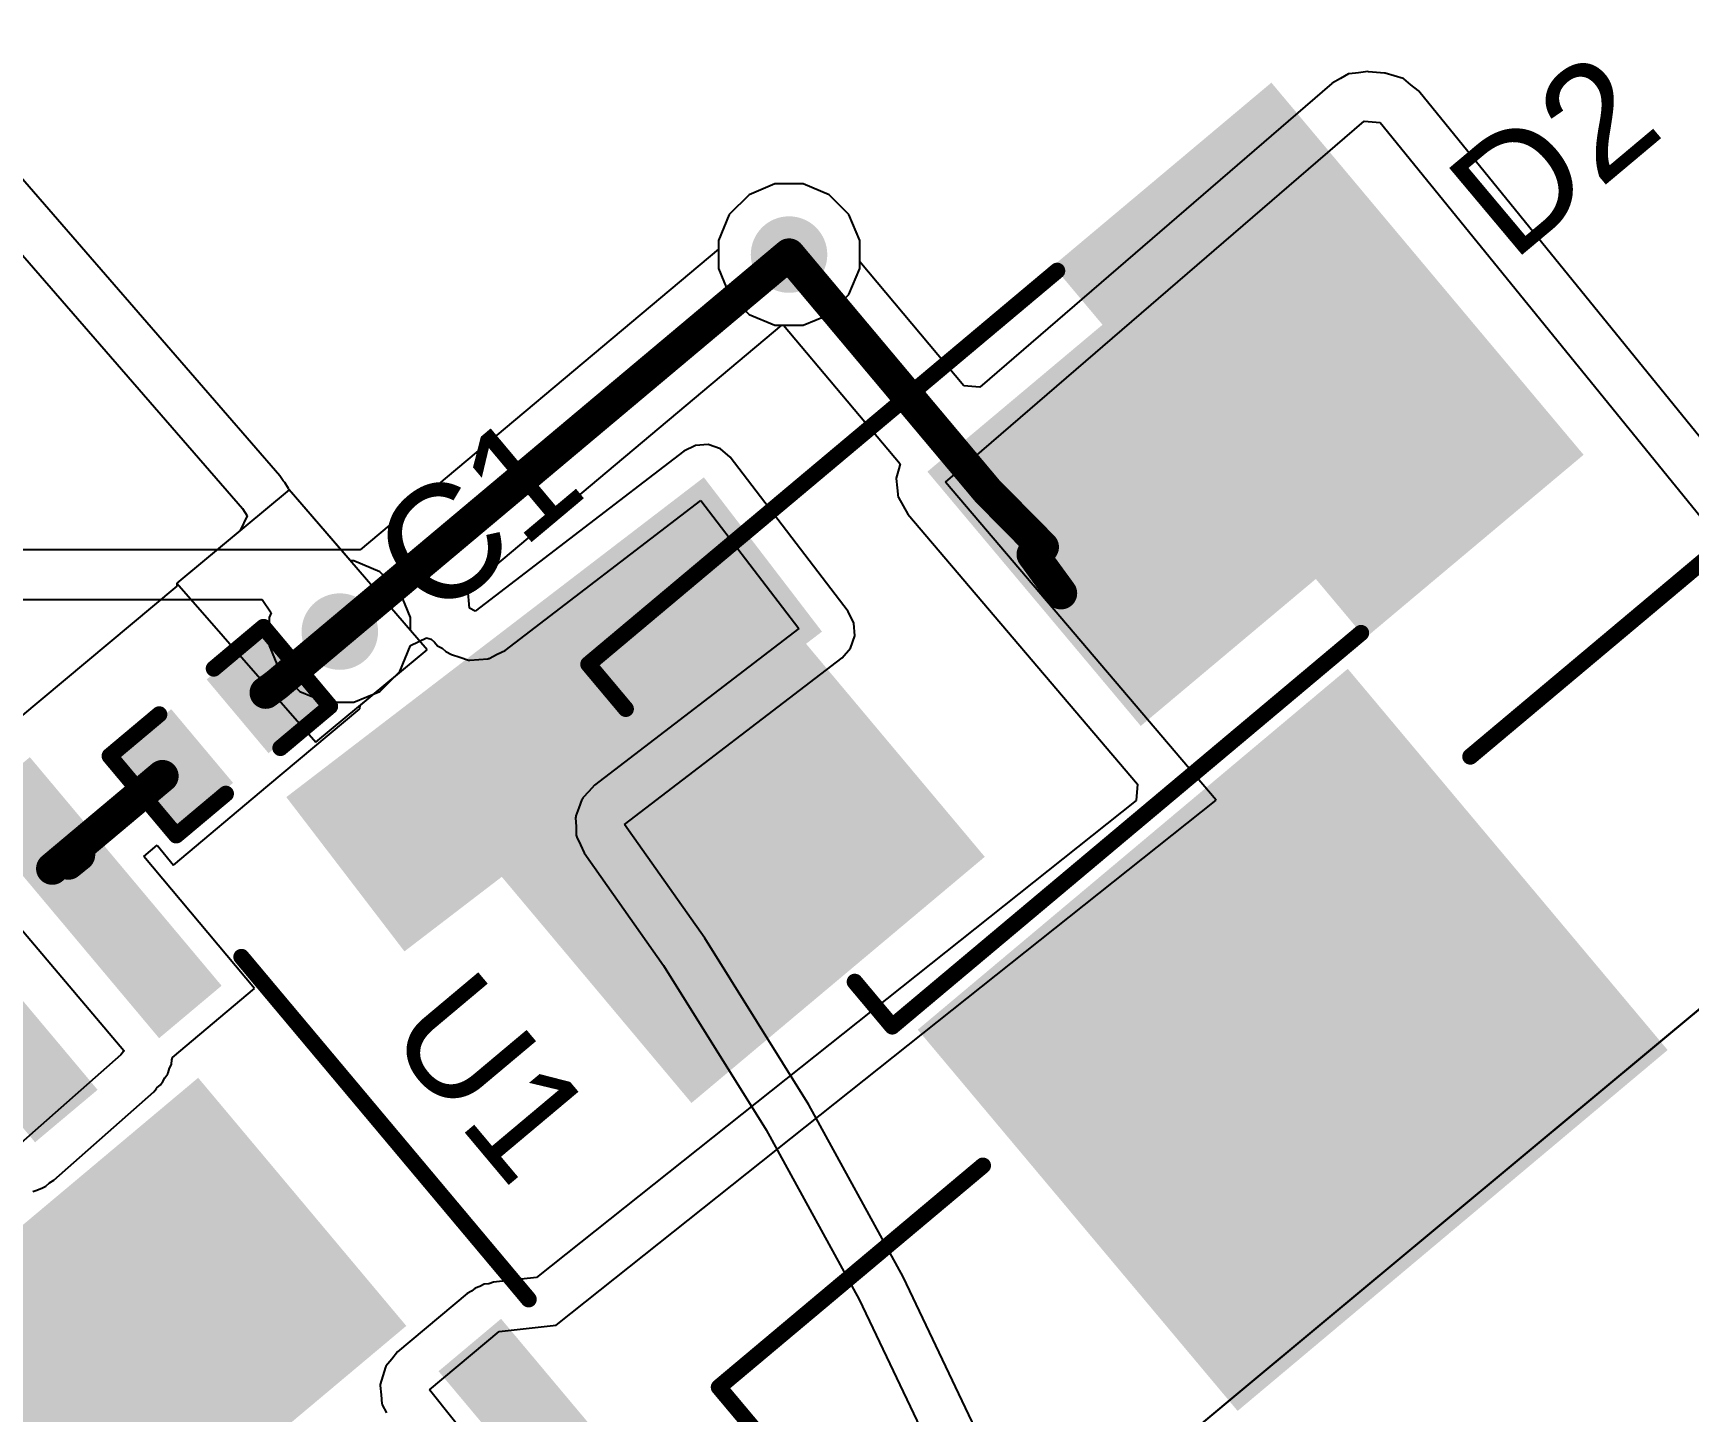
# Model space of a CAD drawing. Header units: inches. Extents: x -29.8 to 50, y -85.1 to 1.6.
# Drawn here: x 28.16 to 41.15, y -34.6 to -23.79 of the extents above; entities that cross this region are included whole.
import ezdxf

# ---------------------------------------------------------------- set-up
doc = ezdxf.new("R2010")
doc.units = ezdxf.units.IN
for name, color, linetype in [('Bottom Layer', 5, 'Continuous'), ('Mechanical 2', 216, 'Continuous'), ('Top Layer', 1, 'Continuous'), ('Top Overlay', 2, 'Continuous'), ('Top Paste', 8, 'Continuous'), ('Top Solder', 216, 'Continuous'), ('Via Holes', 16, 'Continuous')]:
    doc.layers.add(name, color=color, linetype=linetype)
doc.styles.add('Arial', font='', dxfattribs={"height": 0.2})
doc.styles.get('Arial').set_extended_font_data('Arial')

# ---------------------------------------------------------------- blocks, each defined once
blk = doc.blocks.new('8_SO_P____P___17')
at = {"layer": 'Top Layer'}
for points in [[(-3.97500856, 2.15499696), (-1.77500788, 2.15499696), (-1.77500788, 1.65499796), (-3.97500856, 1.65499796)], [(1.7750028, 2.1549995), (3.97500348, 2.1549995), (3.97500348, 1.6550005), (1.7750028, 1.6550005)], [(-1.20000014, 1.54999944), (1.20000014, 1.54999944), (1.20000014, -1.54999944), (-1.20000014, -1.54999944)], [(-3.97500348, 0.8850045799999999), (-1.7750028, 0.8850045799999999), (-1.7750028, 0.38500558), (-3.97500348, 0.38500558)], [(1.77500026, 0.88499696), (3.97500094, 0.88499696), (3.97500094, 0.38499796), (1.77500026, 0.38499796)], [(-3.97500094, -0.38499796), (-1.77500026, -0.38499796), (-1.77500026, -0.88499696), (-3.97500094, -0.88499696)], [(1.7750028, -0.38500558), (3.97500348, -0.38500558), (3.97500348, -0.8850045799999999), (1.7750028, -0.8850045799999999)], [(-3.97500348, -1.6550005), (-1.7750028, -1.6550005), (-1.7750028, -2.1549995), (-3.97500348, -2.1549995)], [(1.77500788, -1.65499796), (3.97500856, -1.65499796), (3.97500856, -2.15499696), (1.77500788, -2.15499696)]]:
    blk.add_hatch(color=1, dxfattribs=at).paths.add_polyline_path(points)
at = {"layer": 'Top Paste'}
for points in [[(-3.97500856, 2.15499696), (-1.77500788, 2.15499696), (-1.77500788, 1.65499796), (-3.97500856, 1.65499796)], [(1.7750028, 2.1549995), (3.97500348, 2.1549995), (3.97500348, 1.6550005), (1.7750028, 1.6550005)], [(-1.20000014, 1.54999944), (1.20000014, 1.54999944), (1.20000014, -1.54999944), (-1.20000014, -1.54999944)], [(-3.97500348, 0.8850045799999999), (-1.7750028, 0.8850045799999999), (-1.7750028, 0.38500558), (-3.97500348, 0.38500558)], [(1.77500026, 0.88499696), (3.97500094, 0.88499696), (3.97500094, 0.38499796), (1.77500026, 0.38499796)], [(-3.97500094, -0.38499796), (-1.77500026, -0.38499796), (-1.77500026, -0.88499696), (-3.97500094, -0.88499696)], [(1.7750028, -0.38500558), (3.97500348, -0.38500558), (3.97500348, -0.8850045799999999), (1.7750028, -0.8850045799999999)], [(-3.97500348, -1.6550005), (-1.7750028, -1.6550005), (-1.7750028, -2.1549995), (-3.97500348, -2.1549995)], [(1.77500788, -1.65499796), (3.97500856, -1.65499796), (3.97500856, -2.15499696), (1.77500788, -2.15499696)]]:
    blk.add_hatch(color=8, dxfattribs=at).paths.add_polyline_path(points)
at = {"layer": 'Top Solder'}
for points in [[(-4.04500842, 2.22499682), (-1.70500802, 2.22499682), (-1.70500802, 1.5849981), (-4.04500842, 1.5849981)], [(1.70500294, 2.22499936), (4.04500334, 2.22499936), (4.04500334, 1.58500064), (1.70500294, 1.58500064)], [(-1.27, 1.6199993), (1.27, 1.6199993), (1.27, -1.6199993), (-1.27, -1.6199993)], [(-4.04500334, 0.9550044400000001), (-1.70500294, 0.9550044400000001), (-1.70500294, 0.31500572), (-4.04500334, 0.31500572)], [(1.7050004, 0.95499682), (4.0450008, 0.95499682), (4.0450008, 0.3149980999999999), (1.7050004, 0.3149980999999999)], [(-4.0450008, -0.3149980999999999), (-1.7050004, -0.3149980999999999), (-1.7050004, -0.95499682), (-4.0450008, -0.95499682)], [(1.70500294, -0.31500572), (4.04500334, -0.31500572), (4.04500334, -0.9550044400000001), (1.70500294, -0.9550044400000001)], [(-4.04500334, -1.58500064), (-1.70500294, -1.58500064), (-1.70500294, -2.22499936), (-4.04500334, -2.22499936)], [(1.70500802, -1.5849981), (4.04500842, -1.5849981), (4.04500842, -2.22499682), (1.70500802, -2.22499682)]]:
    blk.add_hatch(color=216, dxfattribs=at).paths.add_polyline_path(points)
at = {"layer": 'Top Overlay', "const_width": 0.127}
for points in [[(-1.778, 2.4892), (1.72719746, 2.48919746)], [(-4.11619954, 1.91840104), (-4.24319954, 2.04540104)], [(-4.243197, 1.7913985), (-4.24319954, 2.04540104)], [(-4.243197, 1.7913985), (-4.11619954, 1.91840104)], [(-1.778, -2.4892), (1.72720254, -2.48920254)]]:
    blk.add_lwpolyline(points, dxfattribs=at)
at = {"layer": 'Top Overlay', "const_width": 0.0635}
for points in [[(-1.80975, 2.4892, 1), (-1.74625, 2.4892, 1)], [(1.69544746, 2.48919746, 1), (1.75894746, 2.48919746, 1)], [(-4.27494954, 2.04540104, 1), (-4.21144954, 2.04540104, 1)], [(-4.27494954, 2.04540104, 1), (-4.21144954, 2.04540104, 1)], [(-4.14794954, 1.91840104, 1), (-4.08444954, 1.91840104, 1)], [(-4.14794954, 1.91840104, 1), (-4.08444954, 1.91840104, 1)], [(-4.274947, 1.7913985, 1), (-4.211447, 1.7913985, 1)], [(-4.274947, 1.7913985, 1), (-4.211447, 1.7913985, 1)], [(-1.80975, -2.4892, 1), (-1.74625, -2.4892, 1)], [(1.69545254, -2.48920254, 1), (1.75895254, -2.48920254, 1)]]:
    blk.add_lwpolyline(points, format="xyb", close=True, dxfattribs=at)
blk = doc.blocks.new('YSPI1040TP_220M_21')
at = {"layer": 'Top Layer'}
blk.add_hatch(color=1, dxfattribs=at).paths.add_polyline_path([(-6.59999823, 2.09999961), (-2.89999801, 2.09999961), (-2.89999801, -2.09999961), (-6.59999823, -2.09999961)])
at = {"layer": 'Top Paste'}
blk.add_hatch(color=8, dxfattribs=at).paths.add_polyline_path([(-6.59999823, 2.09999961), (-2.89999801, 2.09999961), (-2.89999801, -2.09999961), (-6.59999823, -2.09999961)])
at = {"layer": 'Top Solder'}
blk.add_hatch(color=216, dxfattribs=at).paths.add_polyline_path([(-6.70159823, 2.20159961), (-2.79839801, 2.20159961), (-2.79839801, -2.20159961), (-6.70159823, -2.20159961)])
at = {"layer": 'Top Overlay', "const_width": 0.127}
for points in [[(-5.55639986, 2.49540014), (-5.556397319999999, 5.19919966)], [(-5.556397319999999, -5.19919966), (-5.556397319999999, -2.49540014)], [(-5.556397319999999, -5.19919966), (5.5564024, -5.19919966)]]:
    blk.add_lwpolyline(points, dxfattribs=at)
at = {"layer": 'Top Overlay', "const_width": 0.0635}
for points in [[(-5.58814986, 2.49540014, 1), (-5.524649859999999, 2.49540014, 1)], [(-5.58814732, -2.49540014, 1), (-5.52464732, -2.49540014, 1)], [(-5.58814732, -5.19919966, 1), (-5.52464732, -5.19919966, 1)], [(-5.58814732, -5.19919966, 1), (-5.52464732, -5.19919966, 1)]]:
    blk.add_lwpolyline(points, format="xyb", close=True, dxfattribs=at)
blk = doc.blocks.new('SMB__25')
at = {"layer": 'Top Layer'}
for points in [[(-3.70000276, -1.20000014), (-3.70000276, 1.20000014), (-0.9000032799999999, 1.20000014), (-0.9000032799999999, -1.20000014)], [(0.9000032799999999, -1.20000014), (0.9000032799999999, 1.20000014), (3.70000276, 1.20000014), (3.70000276, -1.20000014)]]:
    blk.add_hatch(color=1, dxfattribs=at).paths.add_polyline_path(points)
at = {"layer": 'Top Overlay'}
for points in [[(2.59126736, 1.2440666), (4.82646736, 1.2440666), (4.82646736, 1.9044666), (2.59126736, 1.9044666)], [(3.73423434, -1.65149022), (4.82643434, -1.65149022), (4.82643434, 1.34570978), (3.73423434, 1.34570978)], [(2.5912699, -1.9055461), (4.8264699, -1.9055461), (4.8264699, -1.2451461), (2.5912699, -1.2451461)]]:
    blk.add_hatch(color=2, dxfattribs=at).paths.add_polyline_path(points)
at = {"layer": 'Top Paste'}
for points in [[(-3.70000276, -1.20000014), (-3.70000276, 1.20000014), (-0.9000032799999999, 1.20000014), (-0.9000032799999999, -1.20000014)], [(0.9000032799999999, -1.20000014), (0.9000032799999999, 1.20000014), (3.70000276, 1.20000014), (3.70000276, -1.20000014)]]:
    blk.add_hatch(color=8, dxfattribs=at).paths.add_polyline_path(points)
at = {"layer": 'Top Solder'}
for points in [[(-3.80160276, -1.30160014), (-3.80160276, 1.30160014), (-0.7984032799999999, 1.30160014), (-0.7984032799999999, -1.30160014)], [(0.7984032799999999, -1.30160014), (0.7984032799999999, 1.30160014), (3.80160276, 1.30160014), (3.80160276, -1.30160014)]]:
    blk.add_hatch(color=216, dxfattribs=at).paths.add_polyline_path(points)
at = {"layer": 'Top Overlay', "const_width": 0.127}
for points in [[(-2.2098, 1.85420254), (-2.20980508, 1.397)], [(-2.2098, 1.85420254), (2.5908, 1.8542)], [(-2.20980254, -1.397), (-2.20980254, -1.85419746)], [(-2.20980254, -1.85419746), (2.59080254, -1.8542)]]:
    blk.add_lwpolyline(points, dxfattribs=at)
at = {"layer": 'Top Overlay', "const_width": 0.0635}
for points in [[(-2.24155, 1.85420254, 1), (-2.17805, 1.85420254, 1)], [(-2.24155, 1.85420254, 1), (-2.17805, 1.85420254, 1)], [(2.55905, 1.8542, 1), (2.62255, 1.8542, 1)], [(-2.24155508, 1.397, 1), (-2.17805508, 1.397, 1)], [(-2.24155254, -1.397, 1), (-2.17805254, -1.397, 1)], [(-2.24155254, -1.85419746, 1), (-2.17805254, -1.85419746, 1)], [(-2.24155254, -1.85419746, 1), (-2.17805254, -1.85419746, 1)], [(2.55905254, -1.8542, 1), (2.62255254, -1.8542, 1)]]:
    blk.add_lwpolyline(points, format="xyb", close=True, dxfattribs=at)
blk = doc.blocks.new('____0402_36')
at = {"layer": 'Top Layer'}
for points in [[(-0.6985, -0.3175), (-0.6985, 0.3175), (-0.2412999999999999, 0.3175), (-0.2413, -0.3175)], [(0.2412999999999999, -0.3175), (0.2413, 0.3175), (0.6985, 0.3175), (0.6985, -0.3175)]]:
    blk.add_hatch(color=1, dxfattribs=at).paths.add_polyline_path(points)
at = {"layer": 'Top Paste'}
for points in [[(-0.6985, -0.3175), (-0.6985, 0.3175), (-0.2412999999999999, 0.3175), (-0.2413, -0.3175)], [(0.2412999999999999, -0.3175), (0.2413, 0.3175), (0.6985, 0.3175), (0.6985, -0.3175)]]:
    blk.add_hatch(color=8, dxfattribs=at).paths.add_polyline_path(points)
at = {"layer": 'Top Solder'}
for points in [[(-0.7584998799999999, -0.37749988), (-0.7584998799999999, 0.37749988), (-0.18130012, 0.37749988), (-0.18130012, -0.37749988)], [(0.18130012, -0.37749988), (0.18130012, 0.37749988), (0.7584998799999999, 0.37749988), (0.7584998799999999, -0.37749988)]]:
    blk.add_hatch(color=216, dxfattribs=at).paths.add_polyline_path(points)
at = {"layer": 'Top Overlay', "const_width": 0.127}
for points in [[(-0.7874, -0.4064), (-0.78739746, 0.4064)], [(-0.2794, 0.4064), (-0.78739746, 0.4064)], [(0.7874, 0.4064), (0.2794, 0.40639746)], [(0.78739746, -0.4064), (0.7874, 0.4064)], [(-0.2794, -0.40639746), (-0.7874, -0.4064)], [(0.78739746, -0.4064), (0.2794, -0.4064)]]:
    blk.add_lwpolyline(points, dxfattribs=at)
at = {"layer": 'Top Overlay', "const_width": 0.0635}
for points in [[(-0.8191474599999999, 0.4064, 1), (-0.7556474599999999, 0.4064, 1)], [(-0.8191474599999999, 0.4064, 1), (-0.7556474599999999, 0.4064, 1)], [(-0.31115, 0.4064, 1), (-0.24765, 0.4064, 1)], [(0.24765, 0.40639746, 1), (0.31115, 0.40639746, 1)], [(0.7556499999999999, 0.4064, 1), (0.8191499999999999, 0.4064, 1)], [(0.7556499999999999, 0.4064, 1), (0.8191499999999999, 0.4064, 1)], [(-0.8191499999999999, -0.4064, 1), (-0.7556499999999999, -0.4064, 1)], [(-0.8191499999999999, -0.4064, 1), (-0.7556499999999999, -0.4064, 1)], [(-0.31115, -0.40639746, 1), (-0.24765, -0.40639746, 1)], [(0.24765, -0.4064, 1), (0.31115, -0.4064, 1)], [(0.7556474599999999, -0.4064, 1), (0.8191474599999999, -0.4064, 1)], [(0.7556474599999999, -0.4064, 1), (0.8191474599999999, -0.4064, 1)]]:
    blk.add_lwpolyline(points, format="xyb", close=True, dxfattribs=at)

msp = doc.modelspace()

# ---------------------------------------------------------------- hatches: boundary and pattern name
at = {"layer": 'Bottom Layer'}
h = msp.add_hatch(color=5, dxfattribs=at)
edge = h.paths.add_edge_path()
edge.add_arc((34.0916006, -25.5222375), 0.2999994, 0, 360)
msp.add_hatch(color=5, dxfattribs=at).paths.add_polyline_path([(31.07487308, -30.98720752), (34.34993129999999, -28.47935376), (33.42338756, -27.26935872), (30.14832934, -29.77721248)])
h = msp.add_hatch(color=5, dxfattribs=at)
edge = h.paths.add_edge_path()
edge.add_arc((33.54116736, -28.13889978), 0.2999994, 0, 360)
h = msp.add_hatch(color=5, dxfattribs=at)
edge = h.paths.add_edge_path()
edge.add_arc((30.56779256, -28.47906674), 0.2999994, 0, 360)
h = msp.add_hatch(color=5, dxfattribs=at)
edge = h.paths.add_edge_path()
edge.add_arc((32.53278736, -28.90527874), 0.2999994, 0, 360)
h = msp.add_hatch(color=5, dxfattribs=at)
edge = h.paths.add_edge_path()
edge.add_arc((31.56475271999999, -29.67164754), 0.2999994, 0, 360)
h = msp.add_hatch(color=5, dxfattribs=at)
edge = h.paths.add_edge_path()
edge.add_arc((29.40094704, -32.66284298), 0.2999994, 0, 360)
h = msp.add_hatch(color=5, dxfattribs=at)
edge = h.paths.add_edge_path()
edge.add_arc((30.40568976, -33.85698842), 0.2999994, 0, 360)
h = msp.add_hatch(color=5, dxfattribs=at)
edge = h.paths.add_edge_path()
edge.add_arc((29.03210856, -33.9927819), 0.2999994, 0, 360)
at = {"layer": 'Top Layer'}
h = msp.add_hatch(color=1, dxfattribs=at)
edge = h.paths.add_edge_path()
edge.add_arc((34.0916006, -25.5222375), 0.2999994, 0, 360)
h = msp.add_hatch(color=1, dxfattribs=at)
edge = h.paths.add_edge_path()
edge.add_arc((33.54116736, -28.13889978), 0.2999994, 0, 360)
h = msp.add_hatch(color=1, dxfattribs=at)
edge = h.paths.add_edge_path()
edge.add_arc((30.56779256, -28.47906674), 0.2999994, 0, 360)
h = msp.add_hatch(color=1, dxfattribs=at)
edge = h.paths.add_edge_path()
edge.add_arc((32.53278736, -28.90527874), 0.2999994, 0, 360)
h = msp.add_hatch(color=1, dxfattribs=at)
edge = h.paths.add_edge_path()
edge.add_arc((31.56475271999999, -29.67164754), 0.2999994, 0, 360)
h = msp.add_hatch(color=1, dxfattribs=at)
edge = h.paths.add_edge_path()
edge.add_arc((29.40094704, -32.66284298), 0.2999994, 0, 360)
h = msp.add_hatch(color=1, dxfattribs=at)
edge = h.paths.add_edge_path()
edge.add_arc((30.40568976, -33.85698842), 0.2999994, 0, 360)
h = msp.add_hatch(color=1, dxfattribs=at)
edge = h.paths.add_edge_path()
edge.add_arc((29.03210856, -33.9927819), 0.2999994, 0, 360)
at = {"layer": 'Via Holes'}
h = msp.add_hatch(color=7, dxfattribs=at)
edge = h.paths.add_edge_path()
edge.add_arc((34.0916006, -25.5222375), 0.1499997, 0, 360)
h = msp.add_hatch(color=7, dxfattribs=at)
edge = h.paths.add_edge_path()
edge.add_arc((33.54116736, -28.13889978), 0.1499997, 0, 360)
h = msp.add_hatch(color=7, dxfattribs=at)
edge = h.paths.add_edge_path()
edge.add_arc((30.56779256, -28.47906674), 0.1499997, 0, 360)
h = msp.add_hatch(color=7, dxfattribs=at)
edge = h.paths.add_edge_path()
edge.add_arc((32.53278736, -28.90527874), 0.1499997, 0, 360)
h = msp.add_hatch(color=7, dxfattribs=at)
edge = h.paths.add_edge_path()
edge.add_arc((31.56475271999999, -29.67164754), 0.1499997, 0, 360)
h = msp.add_hatch(color=7, dxfattribs=at)
edge = h.paths.add_edge_path()
edge.add_arc((29.40094704, -32.66284298), 0.1499997, 0, 360)
h = msp.add_hatch(color=7, dxfattribs=at)
edge = h.paths.add_edge_path()
edge.add_arc((30.40568976, -33.85698842), 0.1499997, 0, 360)
h = msp.add_hatch(color=7, dxfattribs=at)
edge = h.paths.add_edge_path()
edge.add_arc((29.03210856, -33.9927819), 0.1499997, 0, 360)

# ---------------------------------------------------------------- linework, layer by layer
at = {"layer": 'Bottom Layer'}
for p, q in [((33.77778614, -25.0525788), (33.6219419, -25.20842304)), ((33.9814027, -24.9682381), (33.77778614, -25.0525788)), ((34.2017985, -24.9682381), (33.9814027, -24.9682381)), ((34.40541506, -25.0525788), (34.2017985, -24.9682381)), ((34.5612593, -25.20842304), (34.40541506, -25.0525788)), ((33.6219419, -25.20842304), (33.5376012, -25.4120396)), ((34.6456, -25.4120396), (34.5612593, -25.20842304)), ((33.5376012, -25.4120396), (33.5376012, -25.47999222)), ((34.6456, -25.63243539999999), (34.6456, -25.4120396)), ((33.5376012, -25.47999222), (30.72695912, -27.83840508)), ((34.5612593, -25.83605196), (34.6456, -25.63243539999999)), ((34.40541506, -25.9918962), (34.5612593, -25.83605196)), ((31.57281468, -28.1428571), (34.03571298, -26.0762369)), ((34.03571298, -26.0762369), (34.2017985, -26.0762369)), ((34.2017985, -26.0762369), (34.40541506, -25.9918962)), ((33.45744642, -27.01263076), (33.35660842, -27.01914078)), ((33.55310028, -27.0452088), (33.45744642, -27.01263076)), ((33.26593803999999, -27.06374318), (31.62837972, -28.31769292)), ((33.35660842, -27.01914078), (33.26593803999999, -27.06374318)), ((33.6290031, -27.1119092), (33.55310028, -27.0452088)), ((34.55554684, -28.32190423999999), (33.6290031, -27.1119092)), ((31.864554, -28.62612004), (33.39930328, -27.45089252)), ((33.39930328, -27.45089252), (34.16839496, -28.45526948)), ((30.72695912, -27.83840508), (27.90481846, -27.83840508)), ((31.58553754, -28.29437318), (31.57281468, -28.1428571)), ((27.90481846, -28.22687014), (29.95831194, -28.22687014)), ((29.95831194, -28.22687014), (30.0288706, -28.3324681)), ((31.62837972, -28.31769292), (31.58553754, -28.29437318)), ((30.0288706, -28.3324681), (30.01379316, -28.36886883999999)), ((30.01379316, -28.36886883999999), (30.01379316, -28.58926464)), ((34.60014924, -28.41257462), (34.55554684, -28.32190423999999)), ((34.60665926, -28.51341262), (34.60014924, -28.41257462)), ((31.12179196, -28.58926718), (31.2487945, -28.5288228)), ((31.2487945, -28.5288228), (31.2833893, -28.5385256)), ((31.2833893, -28.5385256), (31.31176872, -28.56218062)), ((31.31176872, -28.56218062), (31.3347989, -28.59108074)), ((34.16839496, -28.45526948), (32.56524094, -29.68287687999999)), ((34.57408122, -28.60906648), (34.60665926, -28.51341262)), ((30.01379316, -28.58926464), (30.09813386, -28.7928812)), ((31.03745126, -28.7928812), (31.12179196, -28.58926718)), ((31.3347989, -28.59108074), (31.3694191, -28.61023234)), ((31.3694191, -28.61023234), (31.39981782, -28.63556884)), ((31.39981782, -28.63556884), (31.44266254, -28.65888858)), ((31.44266254, -28.65888858), (31.51021892, -28.67994264)), ((31.51021892, -28.67994264), (31.57729016, -28.70278486)), ((31.57729016, -28.70278486), (31.58244636, -28.70245212)), ((31.58244636, -28.70245212), (31.58736888, -28.70398628)), ((31.58736888, -28.70398628), (31.65784118, -28.69758548)), ((31.65784118, -28.69758548), (31.72854716, -28.6930211)), ((31.72854716, -28.6930211), (31.73318012, -28.69074272)), ((31.73318012, -28.69074272), (31.73831854, -28.69027536)), ((31.73831854, -28.69027536), (31.80099812, -28.65738236)), ((31.80099812, -28.65738236), (31.864554, -28.62612004)), ((32.80141522, -29.99130146), (34.50738082, -28.6849693)), ((34.50738082, -28.6849693), (34.57408122, -28.60906648)), ((30.09813386, -28.7928812), (30.2539781, -28.94872544)), ((30.88160702, -28.94872544), (31.03745126, -28.7928812)), ((30.2539781, -28.94872544), (30.45759466, -29.03306614)), ((30.67799046, -29.03306614), (30.88160702, -28.94872544)), ((30.45759466, -29.03306614), (30.67799046, -29.03306614)), ((32.52014578, -29.7341925), (32.473011, -29.78380124)), ((32.56524094, -29.68287687999999), (32.52014578, -29.7341925)), ((32.44315584, -29.86143126), (32.4186042, -29.92527162)), ((32.46519034, -29.79673238), (32.44315584, -29.86143126)), ((32.4702551, -29.79096912), (32.46519034, -29.79673238)), ((32.473011, -29.78380124), (32.4702551, -29.79096912)), ((32.41879977999999, -29.9329475), (32.41632582, -29.9402119)), ((32.41632582, -29.9402119), (32.42073017999999, -30.00844138)), ((32.4186042, -29.92527162), (32.41879977999999, -29.9329475)), ((33.4315435, -30.88411654), (32.80141522, -29.99130146)), ((32.42073017999999, -30.00844138), (32.42247516, -30.07679278)), ((32.42247516, -30.07679278), (32.42559173999999, -30.08380572)), ((32.42559173999999, -30.08380572), (32.42608704, -30.0914689)), ((32.42608704, -30.0914689), (32.45625716, -30.15280228)), ((32.45625716, -30.15280228), (32.4840346, -30.21529898)), ((32.4840346, -30.21529898), (33.10784336, -31.09915802)), ((34.24686826, -32.1901312), (33.4315435, -30.88411654)), ((33.10784336, -31.09915802), (33.91154, -32.3865494)), ((34.98712585999999, -33.54010818), (34.24686826, -32.1901312)), ((33.91154, -32.3865494), (34.64122866, -33.7172554)), ((35.64995918, -34.92973963999999), (34.98712585999999, -33.54010818)), ((34.64122866, -33.7172554), (35.29462333999999, -35.08709518))]:
    msp.add_line(p, q, dxfattribs=at)
at = {"layer": 'Bottom Layer', "const_width": 0.254}
msp.add_lwpolyline([(30.56779256, -28.47906674), (34.0916006, -25.5222375)], dxfattribs=at)
at = {"layer": 'Bottom Layer', "const_width": 0.127}
for points in [[(34.02810059999999, -25.5222375, 1), (34.1551006, -25.5222375, 1)], [(30.50429256, -28.47906674, 1), (30.63129256, -28.47906674, 1)]]:
    msp.add_lwpolyline(points, format="xyb", close=True, dxfattribs=at)
at = {"layer": 'Mechanical 2', "const_width": 0.254}
msp.add_lwpolyline([(37.49466719999999, -16.44645174, -2.5025245443781), (-17.29284832, -16.44645174)], format="xyb", dxfattribs=at)
at = {"layer": 'Top Layer'}
for p, q in [((30.09784938, -27.25772552), (24.59655228, -20.93131196)), ((24.30341596, -21.1862162), (29.80471306, -27.51262976)), ((38.41699962, -24.14183132), (38.35302464, -24.17683506)), ((38.48057328, -24.10582936), (38.41699962, -24.14183132)), ((38.4834511, -24.10547376), (38.48057328, -24.10582936)), ((38.48599617999999, -24.10408184), (38.4834511, -24.10547376)), ((38.5586478, -24.09620784), (38.48599617999999, -24.10408184)), ((38.63100731999999, -24.08729244), (38.5586478, -24.09620784)), ((38.63379878, -24.0880646), (38.63100731999999, -24.08729244)), ((38.63668421999999, -24.08775218), (38.63379878, -24.0880646)), ((38.76319146, -24.09896628), (38.63668421999999, -24.08775218)), ((38.76597784, -24.09978162), (38.76319146, -24.09896628)), ((38.76886328, -24.09951238), (38.76597784, -24.09978162)), ((38.83856596, -24.12103126), (38.76886328, -24.09951238)), ((38.90865726, -24.14154938), (38.83856596, -24.12103126)), ((38.91091786, -24.14336802), (38.90865726, -24.14154938)), ((38.91369154, -24.144224), (38.91091786, -24.14336802)), ((38.96991952, -24.190833), (38.91369154, -24.144224)), ((38.34868377999999, -24.1805206), (35.58837434, -26.56103146)), ((38.35121108, -24.17908804), (38.34868377999999, -24.1805206)), ((38.35302464, -24.17683506), (38.35121108, -24.17908804)), ((39.0267571, -24.23655554), (38.96991952, -24.190833)), ((39.02814902, -24.23910062), (39.0267571, -24.23655554)), ((39.03038421999999, -24.24095228), (39.02814902, -24.23910062)), ((43.40816057999999, -29.62898062), (39.03038421999999, -24.24095228)), ((35.3184333, -27.30680086), (38.60238406, -24.47470086)), ((38.60238406, -24.47470086), (38.7288913, -24.48591496)), ((38.7288913, -24.48591496), (43.10666766, -29.8739433)), ((33.77778614, -25.0525788), (33.6219419, -25.20842304)), ((33.9814027, -24.9682381), (33.77778614, -25.0525788)), ((34.2017985, -24.9682381), (33.9814027, -24.9682381)), ((34.40541506, -25.0525788), (34.2017985, -24.9682381)), ((34.5612593, -25.20842304), (34.40541506, -25.0525788)), ((33.6219419, -25.20842304), (33.5376012, -25.4120396)), ((34.6456, -25.4120396), (34.5612593, -25.20842304)), ((33.5376012, -25.4120396), (33.5376012, -25.63243539999999)), ((34.6456, -25.57812512), (34.6456, -25.4120396)), ((35.46178328, -26.55081812), (34.6456, -25.57812512)), ((33.5376012, -25.63243539999999), (33.6219419, -25.83605196)), ((33.6219419, -25.83605196), (33.77778614, -25.9918962)), ((33.77778614, -25.9918962), (33.9814027, -26.0762369)), ((33.9814027, -26.0762369), (34.04935532, -26.0762369)), ((34.04935532, -26.0762369), (34.96250056, -27.16448466)), ((35.58837434, -26.56103146), (35.46178328, -26.55081812)), ((30.10202768, -27.2650331), (30.09784938, -27.25772552)), ((30.1230284, -27.29574678), (30.10202768, -27.2650331)), ((34.95163444, -27.20373528), (34.9312103, -27.27574682)), ((34.96250056, -27.16448466), (34.95163444, -27.20373528)), ((30.1713138, -27.36636894), (29.2903021, -28.09949168)), ((30.13606368, -27.30986664), (30.1230284, -27.29574678)), ((30.16485966, -27.35692522), (30.13606368, -27.30986664)), ((30.17131634, -27.36636894), (30.16485966, -27.35692522)), ((31.25206348, -28.62305172), (30.1713138, -27.36636894)), ((30.1713138, -27.36637148), (30.17131634, -27.36636894)), ((30.65179544, -27.92506733999999), (30.1713138, -27.36637148)), ((34.93135508, -27.27698634), (34.93102488, -27.27818014)), ((34.93102488, -27.27818014), (34.9401384, -27.3521297)), ((34.9312103, -27.27574682), (34.93135508, -27.27698634)), ((34.9401384, -27.3521297), (34.94880488, -27.42629516)), ((37.44153293999999, -29.8001055), (35.3184333, -27.30680086)), ((29.80471306, -27.51262976), (29.83986666, -27.57007694)), ((34.94880488, -27.42629516), (34.9494094, -27.42737974)), ((34.9494094, -27.42737974), (34.9495618, -27.42861418)), ((34.9495618, -27.42861418), (34.98633084, -27.49353658)), ((34.98633084, -27.49353658), (35.02266808, -27.55864948)), ((29.83986666, -27.57007694), (29.7861101, -27.68691186)), ((35.02266808, -27.55864948), (36.82614174, -29.67659292)), ((29.7861101, -27.68691186), (29.2903021, -28.09949168)), ((30.67799046, -27.92506733999999), (30.65179544, -27.92506733999999)), ((30.88160702, -28.00940804), (30.67799046, -27.92506733999999)), ((31.03745126, -28.16525228), (30.88160702, -28.00940804)), ((29.288486, -28.12259806), (27.23934862, -29.83372494)), ((29.2903021, -28.09948914), (29.288486, -28.12259806)), ((29.2903021, -28.09949168), (29.2903021, -28.09948914)), ((29.2903021, -28.09949168), (30.38019578, -29.34642848)), ((31.12179196, -28.36886883999999), (31.03745126, -28.16525228)), ((31.12179196, -28.47157374), (31.12179196, -28.36886883999999)), ((31.25206348, -28.62305172), (31.12179196, -28.47157374)), ((30.38019578, -29.34642848), (31.25206348, -28.62305172)), ((30.98912014, -28.84121232), (31.25206348, -28.62305172)), ((30.83753548, -28.96698042), (30.88160702, -28.94872544)), ((30.88160702, -28.94872544), (30.98912014, -28.84121232)), ((30.00391256, -29.68965614), (30.72384, -29.08556286)), ((30.72384, -29.0855654), (30.72620728, -29.05934752)), ((30.72384, -29.08556286), (30.72384, -29.0855654)), ((30.72620728, -29.05934752), (30.83753548, -28.96698042)), ((29.26452618, -30.31007654), (30.00391256, -29.68965614)), ((36.82614174, -29.67659292), (36.81387607999999, -29.8030011)), ((27.23934862, -29.83372494), (28.8741231, -31.76578102)), ((36.81387607999999, -29.8030011), (32.11013644, -33.54463192)), ((32.26433476, -33.91834974), (37.44153293999999, -29.8001055)), ((43.2582574, -29.75347618), (33.58288177999999, -37.80471992)), ((43.10666766, -29.8739433), (37.56431908, -34.49161504)), ((29.0301172, -30.24267256), (29.13448326, -30.15509844)), ((29.89982336, -31.27915004), (29.0301172, -30.24267256)), ((29.13448326, -30.15509844), (29.26452618, -30.31007654)), ((29.25559808, -31.81971792), (29.89982336, -31.27915004)), ((28.8512504, -31.79797298), (28.06683998, -32.49121771999999)), ((28.87146372, -31.77141982), (28.8512504, -31.79797298)), ((28.87362526, -31.76950974), (28.87146372, -31.77141982)), ((28.87385894, -31.76670558), (28.87362526, -31.76950974)), ((28.8741231, -31.76578102), (28.87385894, -31.76670558)), ((29.2505257, -31.83739124), (29.25559808, -31.81971792)), ((29.19451108, -31.97814788), (29.21893572, -31.9474596)), ((29.21893572, -31.9474596), (29.22010666, -31.94338036)), ((29.22010666, -31.94338036), (29.22267206, -31.94000978)), ((29.22267206, -31.94000978), (29.23271268, -31.90196312)), ((29.23271268, -31.90196312), (29.2473761, -31.87342622)), ((29.2473761, -31.87342622), (29.24764279999999, -31.87250166)), ((29.24764279999999, -31.87250166), (29.2505257, -31.83739124)), ((29.1085016, -32.0890519), (29.12871746, -32.0624962)), ((29.12871746, -32.0624962), (29.13085614, -32.06060644)), ((29.13085614, -32.06060644), (29.13382032, -32.05671516)), ((29.13382032, -32.05671516), (29.16034808, -32.03326842)), ((29.16034808, -32.03326842), (29.1805614, -32.00671526)), ((29.1805614, -32.00671526), (29.19451108, -31.97814788)), ((28.32409118, -32.78229664), (29.1085016, -32.0890519)), ((28.15983446, -32.86942879999999), (28.19055321999999, -32.85893352)), ((28.19055321999999, -32.85893352), (28.19311608, -32.85858554)), ((28.19311608, -32.85858554), (28.19531064, -32.85730792)), ((28.19531064, -32.85730792), (28.2308681, -32.8451591)), ((28.2308681, -32.8451591), (28.2617418, -32.8272521)), ((28.2617418, -32.8272521), (28.29072828, -32.80173018)), ((28.29072828, -32.80173018), (28.32409118, -32.78229664)), ((31.62923062, -33.62783724), (31.60019842, -33.65227966)), ((31.6660022, -33.61617863999999), (31.62923062, -33.62783724)), ((31.69981214, -33.59762901999999), (31.6660022, -33.61617863999999)), ((31.73753368, -33.59349644), (31.69981214, -33.59762901999999)), ((31.77371344, -33.5820258), (31.73753368, -33.59349644)), ((32.11013644, -33.54463192), (31.77371344, -33.5820258)), ((31.56692696, -33.6705321), (31.02064662, -34.12891574)), ((31.60019842, -33.65227966), (31.56692696, -33.6705321)), ((31.2703464, -34.42649706), (31.81662674, -33.96811342)), ((31.81662674, -33.96811342), (32.26433476, -33.91834974)), ((31.02064662, -34.12891574), (30.97580038, -34.1847932)), ((30.92577508, -34.24712479999999), (30.90571924, -34.3159334)), ((30.92842684, -34.24382026), (30.92577508, -34.24712479999999)), ((30.92970192, -34.23977404), (30.92842684, -34.24382026)), ((30.97580038, -34.1847932), (30.92970192, -34.23977404)), ((30.8845458, -34.38856978), (30.88335962, -34.3926414)), ((30.88335962, -34.3926414), (30.89116758, -34.46392142)), ((30.90571924, -34.3159334), (30.88417496, -34.38434576)), ((30.88417496, -34.38434576), (30.8845458, -34.38856978)), ((30.89116758, -34.46392142), (30.89744138, -34.53533606)), ((30.89744138, -34.53533606), (30.89939971999999, -34.53909526)), ((30.89939971999999, -34.53909526), (30.899862, -34.54331166)), ((30.899862, -34.54331166), (30.93435266, -34.6061792)), ((32.69773496, -36.20366394), (31.2703464, -34.42649706)), ((37.56431908, -34.49161504), (33.89863425999999, -37.54197216))]:
    msp.add_line(p, q, dxfattribs=at)
at = {"layer": 'Top Layer', "const_width": 0.254}
for points in [[(34.0916006, -25.5222375), (35.64709914, -27.37601078)], [(35.64709914, -27.37601078), (36.08185824, -27.81642138)], [(36.00293536, -27.87398032), (36.22484499999999, -28.1782647)], [(30.06885782, -28.89772478), (30.56779256, -28.47906674)], [(29.98679296, -28.95797866), (30.06885782, -28.89772478)], [(28.31224462, -30.33793526), (29.17664726, -29.61261286)], [(28.4385512, -30.29828586), (28.52230261999999, -30.23021894)]]:
    msp.add_lwpolyline(points, dxfattribs=at)
at = {"layer": 'Top Layer', "const_width": 0.127}
for points in [[(34.02810059999999, -25.5222375, 1), (34.1551006, -25.5222375, 1)], [(35.58359914, -27.37601078, 1), (35.71059914, -27.37601078, 1)], [(35.58359914, -27.37601078, 1), (35.71059914, -27.37601078, 1)], [(35.93943536, -27.87398032, 1), (36.06643536, -27.87398032, 1)], [(36.01835824, -27.81642138, 1), (36.14535824, -27.81642138, 1)], [(36.161345, -28.1782647, 1), (36.28834499999999, -28.1782647, 1)], [(30.50429256, -28.47906674, 1), (30.63129256, -28.47906674, 1)], [(29.92329296, -28.95797866, 1), (30.05029296, -28.95797866, 1)], [(30.00535782, -28.89772478, 1), (30.13235782, -28.89772478, 1)], [(30.00535782, -28.89772478, 1), (30.13235782, -28.89772478, 1)], [(29.11314726, -29.61261286, 1), (29.24014726, -29.61261286, 1)], [(28.45880262, -30.23021894, 1), (28.58580262, -30.23021894, 1)], [(28.24874462, -30.33793526, 1), (28.37574462, -30.33793526, 1)], [(28.37505119999999, -30.29828586, 1), (28.5020512, -30.29828586, 1)]]:
    msp.add_lwpolyline(points, format="xyb", close=True, dxfattribs=at)

# ---------------------------------------------------------------- block references
for name, p, rotation in [('SMB__25', (35.40193072, -28.73513938), 40), ('YSPI1040TP_220M_21', (41.09555408, -35.31974394), 310), ('____0402_36', (29.62682924, -29.2600253), 220), ('8_SO_P____P___17', (29.03210856, -33.9927819), 310)]:
    msp.add_blockref(name, p, dxfattribs=dict(rotation=rotation))

# ---------------------------------------------------------------- texts
at = {"layer": 'Top Overlay', "style": 'Arial'}
for s, rotation, p in [('D2', 40, (39.76363142, -25.5894332)), ('C1', 40, (31.31264502, -28.41440088)), ('U1', 310, (30.9111396, -31.64930678))]:
    msp.add_text(s, height=0.889, rotation=rotation, dxfattribs=at).set_placement(p)

doc.saveas('drawing.dxf')
